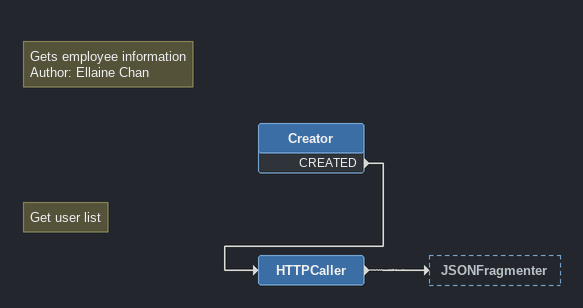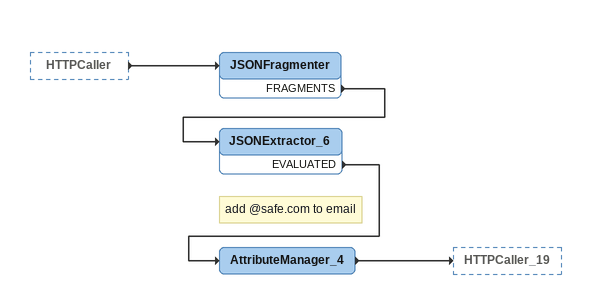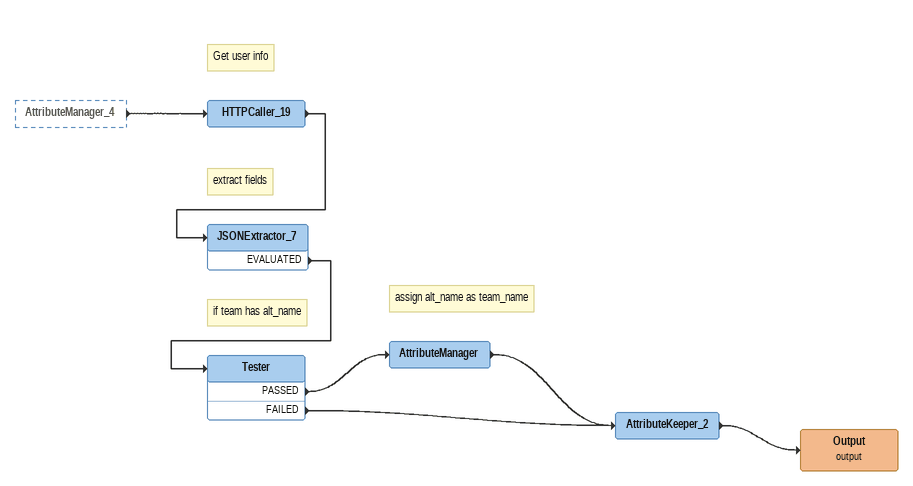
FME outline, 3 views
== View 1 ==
Note: Gets employee information / Author: Ellaine Chan
Creator
    CREATED -> HTTPCaller
Note: Get user list
HTTPCaller
    -> JSONFragmenter

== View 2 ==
HTTPCaller [outside]
    -> JSONFragmenter
JSONFragmenter
    FRAGMENTS -> JSONExtractor_6
JSONExtractor_6
    EVALUATED -> AttributeManager_4
Note: add @safe.com to email
AttributeManager_4
    -> HTTPCaller_19

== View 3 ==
AttributeManager_4 [outside]
    -> HTTPCaller_19
Note: Get user info
HTTPCaller_19
    -> JSONExtractor_7
Note: extract fields
JSONExtractor_7
    EVALUATED -> Tester
Note: if team has alt_name
Tester
    PASSED -> AttributeManager
    FAILED -> AttributeKeeper_2
Note: assign alt_name as team_name
AttributeManager
    -> AttributeKeeper_2
AttributeKeeper_2
    -> Output (output)
Output (output)
